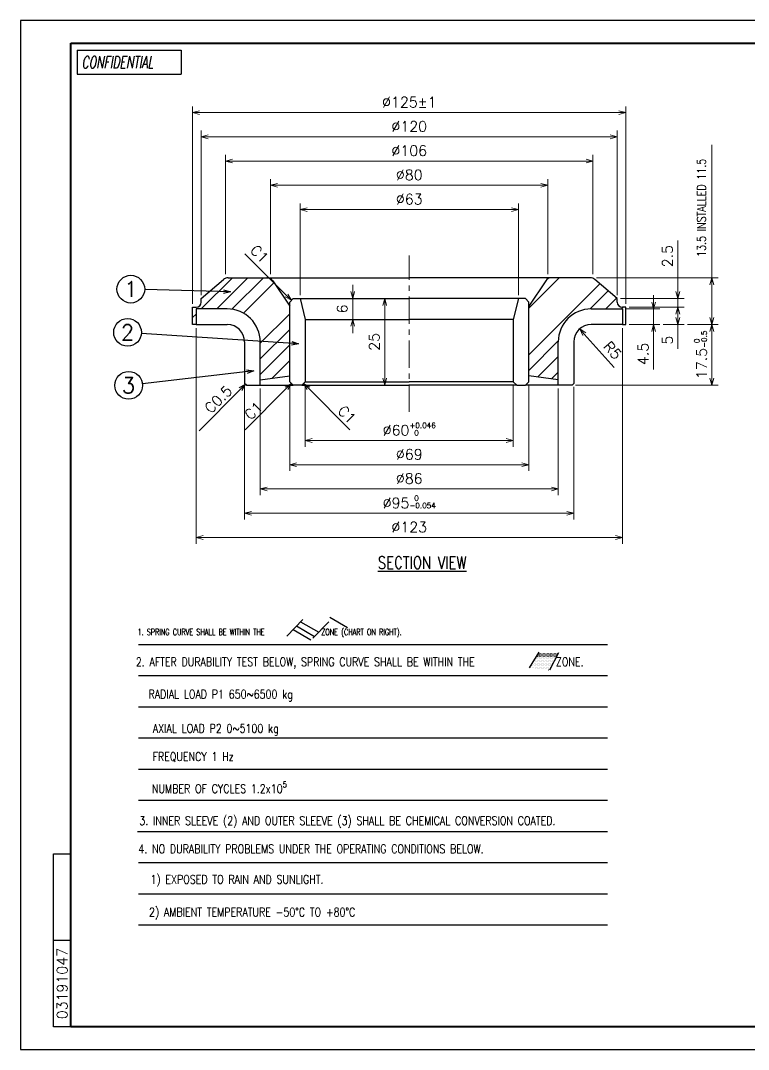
# Model space of a CAD drawing. Header units: millimetres. Extents: x 0 to 420, y 0 to 297.
# Drawn here: x 0 to 210, y 0 to 297 of the extents above; entities that cross this region are included whole.
import ezdxf
from ezdxf.enums import TextEntityAlignment as Align

# ---------------------------------------------------------------- set-up
doc = ezdxf.new("R2010")
doc.units = ezdxf.units.MM
doc.header["$LTSCALE"] = 0.25
doc.linetypes.add('CENTER', pattern=[50.8, 31.75, -6.35, 6.35, -6.35])
for name, color, linetype in [('1', 4, 'Continuous'), ('GAWA', 2, 'Continuous'), ('SCALE', 4, 'Continuous')]:
    doc.layers.add(name, color=color, linetype=linetype)
for name, color, linetype, lineweight in [('AM_0', 7, 'Continuous', 40), ('AM_5_SCALE', 4, 'Continuous', 20), ('AM_7_CENTER', 1, 'CENTER', 20), ('AM_BOR_GAWA', 2, 'Continuous', 40)]:
    doc.layers.add(name, color=color, linetype=linetype, lineweight=lineweight)
doc.styles.add('ITL-SET', font='ITALIC', dxfattribs={"bigfont": 'BIGFONT'})
doc.styles.add('ROMANS_EN', font='romans.shx')
doc.styles.get("Standard").update_dxf_attribs({"font": 'txt.shx', "bigfont": 'extfont2.shx'})
doc.dimstyles.new('AM_JIS$0', dxfattribs={"dimtxt": 3, "dimasz": 2, "dimexe": 1.8, "dimexo": 1, "dimgap": 1.5, "dimtad": 3, "dimdec": 3, "dimzin": 9, "dimtxsty": 'STANDARD', "dimblk": 'OPEN30', "dimcen": 1, "dimclrd": 256, "dimclre": 256, "dimclrt": 4, "dimazin": 2, "dimtm": 1e-09, "dimtfac": 0.71, "dimtdec": 3, "dimtmove": 0, "dimatfit": 3, "dimldrblk": 'OPEN30', "dimlwd": -1, "dimlwe": -1, "dimarcsym": 1})
doc.dimstyles.new('AM_JIS$4', dxfattribs={"dimtxt": 3, "dimasz": 2, "dimexe": 1.8, "dimexo": 1, "dimgap": 1.5, "dimtad": 3, "dimdec": 3, "dimzin": 9, "dimtxsty": 'STANDARD', "dimblk": 'OPEN30', "dimcen": 1, "dimclrd": 256, "dimclre": 256, "dimclrt": 4, "dimazin": 2, "dimtm": 1e-09, "dimtfac": 0.71, "dimtdec": 3, "dimtmove": 0, "dimatfit": 3, "dimldrblk": 'OPEN30', "dimlwd": -1, "dimlwe": -1, "dimarcsym": 1})
doc.dimstyles.new('ISO-25', dxfattribs={"dimtxt": 2.5, "dimasz": 2.5, "dimexe": 1.25, "dimexo": 0.625, "dimtad": 1, "dimtxsty": 'STANDARD', "dimcen": 2.5, "dimazin": 3, "dimtfac": 1, "dimtmove": 0, "dimatfit": 3})

# ---------------------------------------------------------------- blocks, each defined once
blk = doc.blocks.new('A3-format')
at = {"layer": 'AM_BOR_GAWA', "color": 2}
for p, q in [((14.5, 290.5), (405.5, 290.5)), ((14.5, 6.5), (14.5, 290.5)), ((405.5, 6.5), (14.5, 6.5))]:
    blk.add_line(p, q, dxfattribs=at)
at = {"layer": 'Defpoints'}
blk.add_lwpolyline([(0, 0), (420, 0), (420, 297), (0, 297)], close=True, dxfattribs=at)
blk = doc.blocks.new('A3-title-bg')
at = {"layer": 'GAWA', "color": 0}
for p, q in [((-389.17, 281.94), (-359.17, 281.94)), ((-389.17, 281.94), (-389.17, 275.02)), ((-359.17, 281.94), (-359.17, 275.02)), ((-389.17, 275.02), (-359.17, 275.02))]:
    blk.add_line(p, q, dxfattribs=at)
at = {"layer": 'AM_BOR_GAWA', "color": 4, "lineweight": 20}
for tag, p in [('USER-NAME{18}', (-81.23, 22.07)), ('NAME{20}', (-81.23, 12.16)), ('NUMBER{20}', (-81.11, 2.45))]:
    blk.add_attdef(tag, p, '', height=4, dxfattribs=at)
blk.add_attdef('CADNO', text='', height=3, rotation=90, dxfattribs=at).set_placement((-393.5, 12.5), align=Align.MIDDLE_CENTER)
for tag, p in [('APPROVAL{6}', (-174.5, 6)), ('CHECK{6}', (-155.5, 6)), ('DRAW{6}', (-136.5, 6)), ('DATE{7}', (-115.5, 6)), ('GEN-TITLE-SCA{4}', (-97.5, 6))]:
    blk.add_attdef(tag, text='', height=3, dxfattribs=at).set_placement(p, align=Align.MIDDLE_CENTER)
at = {"layer": 'GAWA', "color": 0, "style": 'ITL-SET', "width": 0.65}
blk.add_text('CONFIDENTIAL', height=3.5, dxfattribs=at).set_placement((-387.88, 276.72))
blk = doc.blocks.new('_Open30')
at = {"color": 0, "linetype": 'ByBlock', "lineweight": -2}
for p, q in [((-1, 0.27), (0, 0)), ((0, 0), (-1, -0.27)), ((0, 0), (-1, 0))]:
    blk.add_line(p, q, dxfattribs=at)
blk = doc.blocks.new('*D12')
at = {"layer": 'AM_5_SCALE', "linetype": 'ByBlock', "transparency": 16777216}
for p, q in [((80.64, 217.75), (80.64, 244.24)), ((143.64, 217.75), (143.64, 244.24)), ((82.64, 242.44), (141.64, 242.44))]:
    blk.add_line(p, q, dxfattribs=at)
at = {"layer": 'Defpoints', "color": 0, "transparency": 16777216}
for p in [(143.64, 242.44), (80.64, 216.75), (143.64, 216.75)]:
    blk.add_point(p, dxfattribs=at)
at = {"layer": 'AM_5_SCALE', "transparency": 16777216, "xscale": 2, "yscale": 2, "zscale": 2, "rotation": 180}
blk.add_blockref('_Open30', (80.64, 242.44), dxfattribs=at)
at = {"layer": 'AM_5_SCALE', "transparency": 16777216, "xscale": 2, "yscale": 2, "zscale": 2}
blk.add_blockref('_Open30', (143.64, 242.44), dxfattribs=at)
at = {"layer": 'AM_5_SCALE', "color": 4, "transparency": 16777216, "insert": (112.14, 245.44), "char_height": 3, "attachment_point": 5}
blk.add_mtext('%%C63', dxfattribs=at)
blk = doc.blocks.new('*D13')
at = {"layer": 'AM_5_SCALE', "linetype": 'ByBlock', "transparency": 16777216}
for p, q in [((72.14, 223.75), (72.14, 251.24)), ((152.14, 223.75), (152.14, 251.24)), ((74.14, 249.44), (150.14, 249.44))]:
    blk.add_line(p, q, dxfattribs=at)
at = {"layer": 'Defpoints', "color": 0, "transparency": 16777216}
for p in [(152.14, 249.44), (72.14, 222.75), (152.14, 222.75)]:
    blk.add_point(p, dxfattribs=at)
at = {"layer": 'AM_5_SCALE', "transparency": 16777216, "xscale": 2, "yscale": 2, "zscale": 2, "rotation": 180}
blk.add_blockref('_Open30', (72.14, 249.44), dxfattribs=at)
at = {"layer": 'AM_5_SCALE', "transparency": 16777216, "xscale": 2, "yscale": 2, "zscale": 2}
blk.add_blockref('_Open30', (152.14, 249.44), dxfattribs=at)
at = {"layer": 'AM_5_SCALE', "color": 4, "transparency": 16777216, "insert": (112.14, 252.44), "char_height": 3, "attachment_point": 5}
blk.add_mtext('%%C80', dxfattribs=at)
blk = doc.blocks.new('*D14')
at = {"layer": 'AM_5_SCALE', "linetype": 'ByBlock', "transparency": 16777216}
for p, q in [((59.14, 223.75), (59.14, 258.24)), ((61.14, 256.44), (163.14, 256.44)), ((165.14, 223.75), (165.14, 258.24))]:
    blk.add_line(p, q, dxfattribs=at)
at = {"layer": 'Defpoints', "color": 0, "transparency": 16777216}
for p in [(165.14, 256.44), (59.14, 222.75), (165.14, 222.75)]:
    blk.add_point(p, dxfattribs=at)
at = {"layer": 'AM_5_SCALE', "transparency": 16777216, "xscale": 2, "yscale": 2, "zscale": 2, "rotation": 180}
blk.add_blockref('_Open30', (59.14, 256.44), dxfattribs=at)
at = {"layer": 'AM_5_SCALE', "transparency": 16777216, "xscale": 2, "yscale": 2, "zscale": 2}
blk.add_blockref('_Open30', (165.14, 256.44), dxfattribs=at)
at = {"layer": 'AM_5_SCALE', "color": 4, "transparency": 16777216, "insert": (112.14, 259.44), "char_height": 3, "attachment_point": 5}
blk.add_mtext('%%C106', dxfattribs=at)
blk = doc.blocks.new('*D15')
at = {"layer": 'AM_5_SCALE', "linetype": 'ByBlock', "transparency": 16777216}
for p, q in [((52.14, 217.75), (52.14, 265.24)), ((172.14, 217.75), (172.14, 265.24)), ((54.14, 263.44), (170.14, 263.44))]:
    blk.add_line(p, q, dxfattribs=at)
at = {"layer": 'Defpoints', "color": 0, "transparency": 16777216}
for p in [(172.14, 263.44), (52.14, 216.75), (172.14, 216.75)]:
    blk.add_point(p, dxfattribs=at)
at = {"layer": 'AM_5_SCALE', "transparency": 16777216, "xscale": 2, "yscale": 2, "zscale": 2, "rotation": 180}
blk.add_blockref('_Open30', (52.14, 263.44), dxfattribs=at)
at = {"layer": 'AM_5_SCALE', "transparency": 16777216, "xscale": 2, "yscale": 2, "zscale": 2}
blk.add_blockref('_Open30', (172.14, 263.44), dxfattribs=at)
at = {"layer": 'AM_5_SCALE', "color": 4, "transparency": 16777216, "insert": (112.14, 266.44), "char_height": 3, "attachment_point": 5}
blk.add_mtext('%%C120', dxfattribs=at)
blk = doc.blocks.new('*D16')
at = {"layer": 'AM_5_SCALE', "linetype": 'ByBlock', "transparency": 16777216}
for p, q in [((49.64, 215.25), (49.64, 272.24)), ((51.64, 270.44), (172.64, 270.44)), ((174.64, 215.25), (174.64, 272.24))]:
    blk.add_line(p, q, dxfattribs=at)
at = {"layer": 'Defpoints', "color": 0, "transparency": 16777216}
for p in [(174.64, 270.44), (49.64, 214.25), (174.64, 214.25)]:
    blk.add_point(p, dxfattribs=at)
at = {"layer": 'AM_5_SCALE', "transparency": 16777216, "xscale": 2, "yscale": 2, "zscale": 2, "rotation": 180}
blk.add_blockref('_Open30', (49.64, 270.44), dxfattribs=at)
at = {"layer": 'AM_5_SCALE', "transparency": 16777216, "xscale": 2, "yscale": 2, "zscale": 2}
blk.add_blockref('_Open30', (174.64, 270.44), dxfattribs=at)
at = {"layer": 'AM_5_SCALE', "color": 4, "transparency": 16777216, "insert": (112.14, 273.44), "char_height": 3, "attachment_point": 5}
blk.add_mtext('%%C125{}{\\C4;%%p1}', dxfattribs=at)
blk = doc.blocks.new('*D17')
at = {"layer": 'AM_5_SCALE', "linetype": 'ByBlock', "transparency": 16777216}
for p, q in [((82.14, 191.75), (82.14, 173.98)), ((142.14, 191.75), (142.14, 173.98)), ((84.14, 175.78), (140.14, 175.78))]:
    blk.add_line(p, q, dxfattribs=at)
at = {"layer": 'Defpoints', "color": 0, "transparency": 16777216}
for p in [(82.14, 192.75), (142.14, 192.75), (142.14, 175.78)]:
    blk.add_point(p, dxfattribs=at)
at = {"layer": 'AM_5_SCALE', "transparency": 16777216, "xscale": 2, "yscale": 2, "zscale": 2, "rotation": 180}
blk.add_blockref('_Open30', (82.14, 175.78), dxfattribs=at)
at = {"layer": 'AM_5_SCALE', "transparency": 16777216, "xscale": 2, "yscale": 2, "zscale": 2}
blk.add_blockref('_Open30', (142.14, 175.78), dxfattribs=at)
at = {"layer": 'AM_5_SCALE', "color": 4, "transparency": 16777216, "insert": (112.14, 179.07), "char_height": 3, "attachment_point": 5}
blk.add_mtext('%%C60{}{\\H0.51x;\\C3;\\S+0.046^  0;}', dxfattribs=at)
blk = doc.blocks.new('*D18')
at = {"layer": 'AM_5_SCALE', "linetype": 'ByBlock', "transparency": 16777216}
for p, q in [((77.64, 191.75), (77.64, 166.98)), ((146.64, 191.75), (146.64, 166.98)), ((79.64, 168.78), (144.64, 168.78))]:
    blk.add_line(p, q, dxfattribs=at)
at = {"layer": 'Defpoints', "color": 0, "transparency": 16777216}
for p in [(77.64, 192.75), (146.64, 192.75), (146.64, 168.78)]:
    blk.add_point(p, dxfattribs=at)
at = {"layer": 'AM_5_SCALE', "transparency": 16777216, "xscale": 2, "yscale": 2, "zscale": 2, "rotation": 180}
blk.add_blockref('_Open30', (77.64, 168.78), dxfattribs=at)
at = {"layer": 'AM_5_SCALE', "transparency": 16777216, "xscale": 2, "yscale": 2, "zscale": 2}
blk.add_blockref('_Open30', (146.64, 168.78), dxfattribs=at)
at = {"layer": 'AM_5_SCALE', "color": 4, "transparency": 16777216, "insert": (112.14, 171.78), "char_height": 3, "attachment_point": 5}
blk.add_mtext('%%C69', dxfattribs=at)
blk = doc.blocks.new('*D19')
at = {"layer": 'AM_5_SCALE', "linetype": 'ByBlock', "transparency": 16777216}
for p, q in [((69.14, 190.75), (69.14, 159.98)), ((155.14, 190.75), (155.14, 159.98)), ((71.14, 161.78), (153.14, 161.78))]:
    blk.add_line(p, q, dxfattribs=at)
at = {"layer": 'Defpoints', "color": 0, "transparency": 16777216}
for p in [(69.14, 191.75), (155.14, 191.75), (155.14, 161.78)]:
    blk.add_point(p, dxfattribs=at)
at = {"layer": 'AM_5_SCALE', "transparency": 16777216, "xscale": 2, "yscale": 2, "zscale": 2, "rotation": 180}
blk.add_blockref('_Open30', (69.14, 161.78), dxfattribs=at)
at = {"layer": 'AM_5_SCALE', "transparency": 16777216, "xscale": 2, "yscale": 2, "zscale": 2}
blk.add_blockref('_Open30', (155.14, 161.78), dxfattribs=at)
at = {"layer": 'AM_5_SCALE', "color": 4, "transparency": 16777216, "insert": (112.14, 164.78), "char_height": 3, "attachment_point": 5}
blk.add_mtext('%%C86', dxfattribs=at)
blk = doc.blocks.new('*D20')
at = {"layer": 'AM_5_SCALE', "linetype": 'ByBlock', "transparency": 16777216}
for p, q in [((64.64, 191.25), (64.64, 152.98)), ((159.64, 191.25), (159.64, 152.98)), ((66.64, 154.78), (157.64, 154.78))]:
    blk.add_line(p, q, dxfattribs=at)
at = {"layer": 'Defpoints', "color": 0, "transparency": 16777216}
for p in [(64.64, 192.25), (159.64, 192.25), (159.64, 154.78)]:
    blk.add_point(p, dxfattribs=at)
at = {"layer": 'AM_5_SCALE', "transparency": 16777216, "xscale": 2, "yscale": 2, "zscale": 2, "rotation": 180}
blk.add_blockref('_Open30', (64.64, 154.78), dxfattribs=at)
at = {"layer": 'AM_5_SCALE', "transparency": 16777216, "xscale": 2, "yscale": 2, "zscale": 2}
blk.add_blockref('_Open30', (159.64, 154.78), dxfattribs=at)
at = {"layer": 'AM_5_SCALE', "color": 4, "transparency": 16777216, "insert": (112.14, 158.07), "char_height": 3, "attachment_point": 5}
blk.add_mtext('%%C95{}{\\H0.51x;\\C3;\\S 0^ -0.054;}', dxfattribs=at)
blk = doc.blocks.new('*D21')
at = {"layer": 'AM_5_SCALE', "linetype": 'ByBlock', "transparency": 16777216}
for p, q in [((50.64, 208.25), (50.64, 145.98)), ((173.64, 208.25), (173.64, 145.98)), ((52.64, 147.78), (171.64, 147.78))]:
    blk.add_line(p, q, dxfattribs=at)
at = {"layer": 'Defpoints', "color": 0, "transparency": 16777216}
for p in [(50.64, 209.25), (173.64, 209.25), (173.64, 147.78)]:
    blk.add_point(p, dxfattribs=at)
at = {"layer": 'AM_5_SCALE', "transparency": 16777216, "xscale": 2, "yscale": 2, "zscale": 2, "rotation": 180}
blk.add_blockref('_Open30', (50.64, 147.78), dxfattribs=at)
at = {"layer": 'AM_5_SCALE', "transparency": 16777216, "xscale": 2, "yscale": 2, "zscale": 2}
blk.add_blockref('_Open30', (173.64, 147.78), dxfattribs=at)
at = {"layer": 'AM_5_SCALE', "color": 4, "transparency": 16777216, "insert": (112.14, 150.78), "char_height": 3, "attachment_point": 5}
blk.add_mtext('%%C123', dxfattribs=at)
blk = doc.blocks.new('*D22')
at = {"layer": 'AM_5_SCALE', "linetype": 'ByBlock', "transparency": 16777216}
for p, q in [((182.64, 215.75), (182.64, 217.75)), ((174.64, 213.75), (184.44, 213.75)), ((182.64, 213.75), (182.64, 209.25)), ((175.64, 209.25), (184.44, 209.25)), ((182.64, 207.25), (182.64, 196.25))]:
    blk.add_line(p, q, dxfattribs=at)
at = {"layer": 'Defpoints', "color": 0, "transparency": 16777216}
for p in [(173.64, 213.75), (174.64, 209.25), (182.64, 209.25)]:
    blk.add_point(p, dxfattribs=at)
at = {"layer": 'AM_5_SCALE', "transparency": 16777216, "xscale": 2, "yscale": 2, "zscale": 2}
for p, rotation in [((182.64, 213.75), 270), ((182.64, 209.25), 90)]:
    blk.add_blockref('_Open30', p, dxfattribs=dict(at, rotation=rotation))
at = {"layer": 'AM_5_SCALE', "color": 4, "transparency": 16777216, "insert": (179.64, 200.75), "char_height": 3, "attachment_point": 5, "rotation": 90}
blk.add_mtext('4.5', dxfattribs=at)
blk = doc.blocks.new('*D23')
at = {"layer": 'AM_5_SCALE', "linetype": 'ByBlock', "transparency": 16777216}
for p, q in [((175.64, 214.25), (191.44, 214.25)), ((189.64, 212.25), (189.64, 211.25)), ((185.44, 209.25), (191.44, 209.25)), ((189.64, 209.25), (189.64, 202.25))]:
    blk.add_line(p, q, dxfattribs=at)
at = {"layer": 'Defpoints', "color": 0, "transparency": 16777216}
for p in [(174.64, 214.25), (184.44, 209.25), (189.64, 209.25)]:
    blk.add_point(p, dxfattribs=at)
at = {"layer": 'AM_5_SCALE', "transparency": 16777216, "xscale": 2, "yscale": 2, "zscale": 2}
for p, rotation in [((189.64, 214.25), 90), ((189.64, 209.25), 270)]:
    blk.add_blockref('_Open30', p, dxfattribs=dict(at, rotation=rotation))
at = {"layer": 'AM_5_SCALE', "color": 4, "transparency": 16777216, "insert": (186.64, 204.75), "char_height": 3, "attachment_point": 5, "rotation": 90}
blk.add_mtext('5', dxfattribs=at)
blk = doc.blocks.new('*D24')
at = {"layer": 'AM_5_SCALE', "linetype": 'ByBlock', "transparency": 16777216}
for p, q in [((189.64, 218.75), (189.64, 233.49)), ((173.14, 216.75), (191.44, 216.75)), ((188.64, 214.25), (187.84, 214.25)), ((189.64, 214.25), (189.64, 216.75)), ((189.64, 212.25), (189.64, 210.25))]:
    blk.add_line(p, q, dxfattribs=at)
at = {"layer": 'Defpoints', "color": 0, "transparency": 16777216}
for p in [(172.14, 216.75), (189.64, 216.75), (189.64, 214.25)]:
    blk.add_point(p, dxfattribs=at)
at = {"layer": 'AM_5_SCALE', "transparency": 16777216, "xscale": 2, "yscale": 2, "zscale": 2}
for p, rotation in [((189.64, 216.75), 270), ((189.64, 214.25), 90)]:
    blk.add_blockref('_Open30', p, dxfattribs=dict(at, rotation=rotation))
at = {"layer": 'AM_5_SCALE', "color": 4, "transparency": 16777216, "insert": (186.64, 228.99), "char_height": 3, "attachment_point": 5, "rotation": 90}
blk.add_mtext('2.5', dxfattribs=at)
blk = doc.blocks.new('*D25')
at = {"layer": 'AM_5_SCALE', "linetype": 'ByBlock', "transparency": 16777216}
for p, q in [((192.44, 209.25), (201.24, 209.25)), ((199.44, 193.75), (199.44, 207.25)), ((160.14, 191.75), (201.24, 191.75))]:
    blk.add_line(p, q, dxfattribs=at)
at = {"layer": 'Defpoints', "color": 0, "transparency": 16777216}
for p in [(191.44, 209.25), (199.44, 209.25), (159.14, 191.75)]:
    blk.add_point(p, dxfattribs=at)
at = {"layer": 'AM_5_SCALE', "transparency": 16777216, "xscale": 2, "yscale": 2, "zscale": 2}
for p, rotation in [((199.44, 209.25), 90), ((199.44, 191.75), 270)]:
    blk.add_blockref('_Open30', p, dxfattribs=dict(at, rotation=rotation))
at = {"layer": 'AM_5_SCALE', "color": 4, "transparency": 16777216, "insert": (196.16, 200.5), "char_height": 3, "attachment_point": 5, "rotation": 90}
blk.add_mtext('17.5{}{\\H0.51x;\\C3;\\S 0^ -0.5;}', dxfattribs=at)
blk = doc.blocks.new('*D26')
at = {"layer": 'AM_5_SCALE', "linetype": 'ByBlock', "transparency": 16777216}
for p, q in [((199.44, 222.75), (199.44, 261.15)), ((166.14, 222.75), (201.24, 222.75)), ((199.44, 211.25), (199.44, 220.75)), ((200.44, 209.25), (201.24, 209.25))]:
    blk.add_line(p, q, dxfattribs=at)
at = {"layer": 'Defpoints', "color": 0, "transparency": 16777216}
for p in [(165.14, 222.75), (199.44, 222.75), (199.44, 209.25)]:
    blk.add_point(p, dxfattribs=at)
at = {"layer": 'AM_5_SCALE', "transparency": 16777216, "xscale": 2, "yscale": 2, "zscale": 2}
for p, rotation in [((199.44, 222.75), 90), ((199.44, 209.25), 270)]:
    blk.add_blockref('_Open30', p, dxfattribs=dict(at, rotation=rotation))
at = {"layer": 'AM_5_SCALE', "color": 4, "transparency": 16777216, "insert": (196.44, 242.95), "char_height": 2.5, "attachment_point": 5, "rotation": 90, "style": 'ROMANS_EN'}
blk.add_mtext('{\\W0.80;13.5 {\\C256;INSTALLED 11.5}}', dxfattribs=at)
blk = doc.blocks.new('*D27')
at = {"layer": 'AM_5_SCALE', "linetype": 'ByBlock', "transparency": 16777216}
for p, q in [((104.34, 216.75), (103.25, 216.75)), ((105.05, 193.75), (105.05, 214.75)), ((105.08, 191.75), (106.85, 191.75))]:
    blk.add_line(p, q, dxfattribs=at)
at = {"layer": 'Defpoints', "color": 0, "transparency": 16777216}
for p in [(105.05, 216.75), (105.34, 216.75), (104.08, 191.75)]:
    blk.add_point(p, dxfattribs=at)
at = {"layer": 'AM_5_SCALE', "transparency": 16777216, "xscale": 2, "yscale": 2, "zscale": 2}
for p, rotation in [((105.05, 216.75), 90), ((105.05, 191.75), 270)]:
    blk.add_blockref('_Open30', p, dxfattribs=dict(at, rotation=rotation))
at = {"layer": 'AM_5_SCALE', "color": 4, "transparency": 16777216, "insert": (102.05, 204.25), "char_height": 3, "attachment_point": 5, "rotation": 90}
blk.add_mtext('25', dxfattribs=at)
blk = doc.blocks.new('*D28')
at = {"layer": 'AM_5_SCALE', "linetype": 'ByBlock', "transparency": 16777216}
for p, q in [((95.82, 218.75), (95.82, 220.75)), ((95.82, 210.75), (95.82, 216.75)), ((96.23, 216.75), (97.62, 216.75)), ((95.75, 210.75), (97.62, 210.75)), ((95.82, 208.75), (95.82, 206.75))]:
    blk.add_line(p, q, dxfattribs=at)
at = {"layer": 'Defpoints', "color": 0, "transparency": 16777216}
for p in [(95.23, 216.75), (95.82, 216.75), (94.75, 210.75)]:
    blk.add_point(p, dxfattribs=at)
at = {"layer": 'AM_5_SCALE', "transparency": 16777216, "xscale": 2, "yscale": 2, "zscale": 2}
for p, rotation in [((95.82, 216.75), 270), ((95.82, 210.75), 90)]:
    blk.add_blockref('_Open30', p, dxfattribs=dict(at, rotation=rotation))
at = {"layer": 'AM_5_SCALE', "color": 4, "transparency": 16777216, "insert": (92.82, 213.75), "char_height": 3, "attachment_point": 5, "rotation": 90}
blk.add_mtext('6', dxfattribs=at)
blk = doc.blocks.new('*D37')
at = {"layer": 'AM_5_SCALE', "linetype": 'ByBlock', "transparency": 16777216}
blk.add_line((171.24, 196.82), (162.65, 206.5), dxfattribs=at)
at = {"layer": 'Defpoints', "color": 0, "transparency": 16777216}
for p in [(161.32, 207.99), (164.64, 204.25)]:
    blk.add_point(p, dxfattribs=at)
at = {"layer": 'AM_5_SCALE', "transparency": 16777216, "xscale": 2, "yscale": 2, "zscale": 2, "rotation": 131.5836965923045}
blk.add_blockref('_Open30', (161.32, 207.99), dxfattribs=at)
at = {"layer": 'AM_5_SCALE', "color": 4, "transparency": 16777216, "insert": (170.83, 201.8), "char_height": 3, "attachment_point": 5, "rotation": 311.5837}
blk.add_mtext('R5', dxfattribs=at)
blk = doc.blocks.new('*U31')
at = {"layer": 'SCALE'}
blk.add_circle((0, 0), 4, dxfattribs=at)
blk.add_attdef('NO', text='', height=4.5, dxfattribs=at).set_placement((0, 0), align=Align.MIDDLE)
blk.add_leader([(36.08, 4.21), (3.97, 0.46)], dimstyle='ISO-25', override={"dimasz": 2, "dimldrblk": 'Open30'}, dxfattribs=at)
blk = doc.blocks.new('*U32')
at = {"layer": 'SCALE'}
blk.add_circle((0, 0), 4, dxfattribs=at)
blk.add_attdef('NO', text='', height=4.5, dxfattribs=at).set_placement((0, 0), align=Align.MIDDLE)
blk.add_leader([(28.74, -0.78), (4, -0.11)], dimstyle='ISO-25', override={"dimasz": 2, "dimldrblk": 'Open30'}, dxfattribs=at)
blk = doc.blocks.new('*U33')
at = {"layer": 'SCALE'}
blk.add_circle((0, 0), 4, dxfattribs=at)
blk.add_attdef('NO', text='', height=4.5, dxfattribs=at).set_placement((0, 0), align=Align.MIDDLE)
blk.add_leader([(49.35, -3.28), (3.99, -0.27)], dimstyle='ISO-25', override={"dimasz": 2, "dimldrblk": 'Open30'}, dxfattribs=at)

msp = doc.modelspace()

# ---------------------------------------------------------------- hatches: boundary and pattern name
at = {"layer": '1', "linetype": 'CENTER'}
h = msp.add_hatch(dxfattribs=at)
h.set_pattern_fill('ANSI34', color=256)
h.paths.add_polyline_path([(73.1472, 221.2448), (71.7607, 222.6307, 0.08830288), (71.0705, 222.7536), (59.8802, 222.7536, 0.17903345), (58.5786, 222.2721), (52.1403, 216.7536), (52.1403, 215.7536, -0.41421356), (50.6403, 214.2536), (49.6403, 214.2536), (49.6403, 209.2536), (50.6403, 209.2536), (50.6403, 213.7536), (59.6403, 213.7536, -0.41421356), (69.1403, 204.2536), (69.1403, 193.3275), (77.6403, 194.462), (77.6403, 214.5114)])
h.paths.add_polyline_path([(164.6403, 213.7536), (173.6403, 213.7536), (173.6403, 209.2536), (174.6403, 209.2536), (174.6403, 214.2536), (173.6403, 214.2536, -0.41421356), (172.1403, 215.7536), (172.1403, 216.7536), (165.7021, 222.2721, 0.17903345), (164.4005, 222.7536), (153.2102, 222.7536, 0.2506487), (151.5465, 221.8637), (146.6403, 214.5114), (146.6403, 194.462), (155.1403, 193.3275), (155.1403, 204.2536, -0.41421356)])
h = msp.add_hatch(dxfattribs=at)
h.set_pattern_fill('DOTS', color=256, scale=0.5)
h.set_pattern_definition([(0, (0, 0), (0.1984375, 0.396875), [0, -0.396875])])
h.paths.add_polyline_path([(155.2515, 114.4649), (149.5491, 114.6806), (146.744, 110.1213), (152.5698, 109.5052)])

# ---------------------------------------------------------------- linework, layer by layer
for p, q in [((59.8802, 222.7536), (71.0705, 222.7536)), ((71.0705, 222.7536), (112.1403, 222.7536)), ((153.2102, 222.7536), (112.1403, 222.7536)), ((164.4005, 222.7536), (153.2102, 222.7536)), ((52.1403, 216.7536), (58.5786, 222.2721)), ((72.7342, 221.8637), (77.6403, 214.5114)), ((151.5465, 221.8637), (146.6403, 214.5114)), ((172.1403, 216.7536), (165.7021, 222.2721)), ((49.6403, 209.2536), (49.6403, 214.2536)), ((49.6403, 214.2536), (50.6403, 214.2536)), ((52.1403, 215.7536), (52.1403, 216.7536)), ((78.6403, 216.7536), (77.6403, 215.7536)), ((77.6403, 192.7536), (77.6403, 215.7536)), ((78.6403, 216.7536), (80.6403, 216.7536)), ((80.6403, 216.7536), (82.1403, 210.7536)), ((80.6403, 216.7536), (112.1403, 216.7536)), ((143.6403, 216.7536), (112.1403, 216.7536)), ((143.6403, 216.7536), (142.1403, 210.7536)), ((145.6403, 216.7536), (143.6403, 216.7536)), ((145.6403, 216.7536), (146.6403, 215.7536)), ((146.6403, 192.7536), (146.6403, 215.7536)), ((172.1403, 215.7536), (172.1403, 216.7536)), ((174.6403, 214.2536), (173.6403, 214.2536)), ((174.6403, 209.2536), (174.6403, 214.2536)), ((50.6403, 213.7536), (50.6403, 209.2536)), ((59.6403, 213.7536), (50.6403, 213.7536)), ((164.6403, 213.7536), (173.6403, 213.7536)), ((173.6403, 213.7536), (173.6403, 209.2536)), ((50.6403, 209.2536), (49.6403, 209.2536)), ((50.6403, 209.2536), (59.6403, 209.2536)), ((82.1403, 210.7536), (82.1403, 192.7536)), ((82.1403, 210.7536), (112.1403, 210.7536)), ((142.1403, 210.7536), (112.1403, 210.7536)), ((142.1403, 210.7536), (142.1403, 192.7536)), ((173.6403, 209.2536), (164.6403, 209.2536)), ((173.6403, 209.2536), (174.6403, 209.2536)), ((64.6403, 204.2536), (64.6403, 192.2536)), ((69.1403, 191.7536), (69.1403, 204.2536)), ((155.1403, 191.7536), (155.1403, 204.2536)), ((159.6403, 204.2536), (159.6403, 192.2536)), ((69.1403, 193.3275), (77.6403, 194.462)), ((155.1403, 193.3275), (146.6403, 194.462)), ((65.1403, 191.7536), (64.6403, 192.2536)), ((65.1403, 191.7536), (69.1403, 191.7536)), ((69.1403, 191.7536), (78.6403, 191.7536)), ((77.6403, 192.7536), (78.6403, 191.7536)), ((81.1403, 191.7536), (78.6403, 191.7536)), ((81.1403, 191.7536), (82.1403, 192.7536)), ((81.1403, 191.7536), (112.1403, 191.7536)), ((82.1403, 192.7536), (112.1403, 192.7536)), ((142.1403, 192.7536), (112.1403, 192.7536)), ((143.1403, 191.7536), (112.1403, 191.7536)), ((143.1403, 191.7536), (142.1403, 192.7536)), ((143.1403, 191.7536), (145.6403, 191.7536)), ((146.6403, 192.7536), (145.6403, 191.7536)), ((155.1403, 191.7536), (145.6403, 191.7536)), ((159.1403, 191.7536), (155.1403, 191.7536)), ((159.1403, 191.7536), (159.6403, 192.2536))]:
    msp.add_line(p, q)
at = {"linetype": 'CENTER'}
for p, q in [((149.5491, 114.6806), (146.744, 110.1213)), ((155.2515, 114.4649), (152.5698, 109.5052))]:
    msp.add_line(p, q, dxfattribs=at)
for centre, radius, start, end in [((59.8802, 220.7536), 2, 90, 130.601295), ((71.0705, 220.7536), 2, 33.715122, 90), ((153.2102, 220.7536), 2, 90, 146.284878), ((164.4005, 220.7536), 2, 49.398705, 90), ((50.6403, 215.7536), 1.5, 270, 0), ((173.6403, 215.7536), 1.5, 180, 270), ((59.6403, 204.2536), 9.5, 0, 90), ((164.6403, 204.2536), 9.5, 90, 180), ((59.6403, 204.2536), 5, 0, 90), ((164.6403, 204.2536), 5, 90, 180)]:
    msp.add_arc(centre, radius, start, end)
at = {"layer": '1', "linetype": 'CENTER'}
for p, q in [((76.7853, 119.3081), (81.4019, 124.0692)), ((79.6367, 122.2488), (84.8074, 119.1922)), ((80.7974, 123.4457), (86.0164, 120.439)), ((84.3486, 118.7191), (88.9652, 123.4802)), ((94.3711, 121.6605), (89.2597, 124.6582)), ((78.6211, 121.2013), (83.7593, 118.2773))]:
    msp.add_line(p, q, dxfattribs=at)
at = {"layer": '1'}
for p, q in [((33.9803, 116.9234), (169.3879, 116.9234)), ((33.9803, 107.9234), (169.3879, 107.9234)), ((33.9803, 98.9234), (169.3879, 98.9234)), ((33.9803, 89.9234), (169.3879, 89.9234)), ((33.9803, 80.9234), (169.3879, 80.9234)), ((33.9803, 71.9234), (169.3879, 71.9234)), ((33.7477, 62.9234), (169.3879, 62.9234)), ((33.9803, 53.9234), (169.3879, 53.9234)), ((33.9803, 44.9234), (169.3879, 44.9234)), ((33.9803, 35.9234), (169.3879, 35.9234))]:
    msp.add_line(p, q, dxfattribs=at)
at = {"layer": 'AM_5_SCALE'}
for p, q in [((64.7467, 229.6419), (76.7259, 217.6675)), ((51.502, 178.6099), (63.4764, 190.5891)), ((64.752, 178.8599), (76.7264, 190.8391)), ((95.034, 178.8652), (83.0548, 190.8397))]:
    msp.add_line(p, q, dxfattribs=at)
at = {"layer": 'AM_5_SCALE', "linetype": 'Continuous'}
for p, q in [((76.347, 217.2885), (78.1403, 216.2536)), ((76.7259, 217.6675), (78.1403, 216.2536)), ((78.1403, 216.2536), (77.1047, 218.0465)), ((64.8903, 192.0036), (63.0974, 190.968)), ((63.4764, 190.5891), (64.8903, 192.0036)), ((63.8554, 190.2102), (64.8903, 192.0036)), ((78.1403, 192.2536), (76.3474, 191.218)), ((76.7264, 190.8391), (78.1403, 192.2536)), ((77.1054, 190.4602), (78.1403, 192.2536)), ((83.0548, 190.8397), (81.6403, 192.2536)), ((83.4337, 191.2187), (81.6403, 192.2536)), ((81.6403, 192.2536), (82.676, 190.4606))]:
    msp.add_line(p, q, dxfattribs=at)
at = {"layer": 'AM_7_CENTER', "linetype": 'CENTER'}
msp.add_line((112.1403, 184.0297), (112.1403, 229.1825), dxfattribs=at)
at = {"layer": 'GAWA'}
for p, q in [((9.5, 56.5), (14.5, 56.5)), ((9.5, 6.5), (9.5, 56.5)), ((9.5, 31.5), (14.5, 31.5)), ((14.5, 6.5), (9.5, 6.5))]:
    msp.add_line(p, q, dxfattribs=at)

# ---------------------------------------------------------------- block references
at = {"layer": '1'}
for name, p, values in [('*U32', (31.8015, 219.47), {'NO': '1'}), ('*U33', (30.8644, 206.9824), {'NO': '2'}), ('*U31', (31.1768, 191.6851), {'NO': '3'})]:
    msp.add_blockref(name, p, dxfattribs=at).add_auto_attribs(values)
at = {"layer": 'AM_0'}
msp.add_blockref('A3-format', (0, 0), dxfattribs=at)
ref = msp.add_blockref('A3-title-bg', (405.5, 6.5), dxfattribs=at)
ref.add_attrib('CADNO', '03191047', dxfattribs={"layer": 'AM_BOR_GAWA', "color": 4, "lineweight": 20, "height": 3, "rotation": 90}).set_placement((12, 19), align=Align.MIDDLE_CENTER)

# ---------------------------------------------------------------- texts
at = {"layer": '1', "linetype": 'CENTER', "style": 'ROMANS_EN', "width": 0.8}
msp.add_text('%%USECTION VIEW', height=3.5, dxfattribs=at).set_placement((103.0873, 138.777))
at = {"layer": '1', "style": 'ROMANS_EN'}
for s, height, width, p in [('1. SPRING CURVE SHALL BE WITHIN THE             ZONE (CHART ON RIGHT).', 1.8, 0.753447, (33.7478, 119.5785)), ('2. AFTER DURABILITY TEST BELOW, SPRING CURVE SHALL BE WITHIN THE          ZONE.', 2.5, 0.8, (33.2479, 110.6217)), ('RADIAL LOAD P1 650~6500 kg', 2.5, 0.8, (36.9075, 101.3017)), ('AXIAL LOAD P2 0~5100 kg', 2.5, 0.8, (38.1571, 91.4279)), ('FREQUENCY 1 Hz', 2.5, 0.8, (38.1004, 83.2756)), ('3. INNER SLEEVE (2) AND OUTER SLEEVE (3) SHALL BE CHEMICAL CONVERSION COATED.', 2.5, 0.8, (34.2477, 64.7827)), ('4. NO DURABILITY PROBLEMS UNDER THE OPERATING CONDITIONS BELOW.', 2.5, 0.8, (33.9982, 56.6333)), ('1) EXPOSED TO RAIN AND SUNLIGHT.', 2.5, 0.8, (37.5045, 47.8341)), ('2) AMBIENT TEMPERATURE -50%%dC TO +80%%dC', 2.5, 0.8, (37.079, 38.3857))]:
    msp.add_text(s, height=height, dxfattribs=dict(at, width=width)).set_placement(p)
at = {"layer": '1', "insert": (37.9071, 77.3658), "char_height": 2.5, "attachment_point": 1, "style": 'ROMANS_EN'}
msp.add_mtext_dynamic_manual_height_columns('\\A1;{\\W0.80;NUMBER OF CYCLES 1.2x10{\\H0.7x;\\S5^ ;}}', width=128.058394, gutter_width=15, heights=[0], dxfattribs=at).dxf.discard("width")
at = {"layer": 'AM_5_SCALE', "color": 4, "char_height": 3, "attachment_point": 7}
for insert, rotation in [((65.9846, 230.4408), 315), ((66.391, 181.4623), 45), ((91.2406, 184.0699), 315)]:
    msp.add_mtext('C1', dxfattribs=dict(at, insert=insert, rotation=rotation))
at = {"layer": 'AM_5_SCALE', "color": 4, "insert": (54.8962, 183.3564), "char_height": 3, "width": 13.982352, "attachment_point": 7, "rotation": 45}
msp.add_mtext('C0.5', dxfattribs=at)

# ---------------------------------------------------------------- dimensions: what is measured, and where the dimension line sits
at = {"layer": 'AM_5_SCALE'}
for base, p1, p2, text, override, picture, middle in [((174.6403, 270.4396), (49.6403, 214.2536), (174.6403, 214.2536), '%%C<>{}{\\C4;%%p1}', {"dimpost": '', "dimtp": 1, "dimtm": 1, "dimtdec": 3, "dimtzin": 8}, '*D16', (112.1403, 273.4396)), ((172.1403, 263.4396), (52.1403, 216.7536), (172.1403, 216.7536), '%%C<>', {"dimpost": ''}, '*D15', (112.1403, 266.4396)), ((165.1403, 256.4396), (59.1403, 222.7536), (165.1403, 222.7536), '%%C<>', {"dimpost": ''}, '*D14', (112.1403, 259.4396)), ((152.1403, 249.4396), (72.1403, 222.7536), (152.1403, 222.7536), '%%C<>', {"dimpost": ''}, '*D13', (112.1403, 252.4396)), ((143.6403, 242.4396), (80.6403, 216.7536), (143.6403, 216.7536), '%%C<>', {"dimpost": ''}, '*D12', (112.1403, 245.4396))]:
    dim = msp.add_linear_dim(base=base, p1=p1, p2=p2, text=text, dimstyle='AM_JIS$0', override=override, dxfattribs=at)
    dim.commit()
    dim.dimension.update_dxf_attribs({"geometry": picture, "text_midpoint": middle})
for base, p1, p2, angle, text, override, picture, middle in [((199.4403, 222.7536), (199.4403, 209.2536), (165.1403, 222.7536), 90, '<> {\\C256;INSTALLED 11.5}', {"dimpost": ''}, '*D26', (196.4403, 242.9536)), ((173.6403, 147.7818), (50.6403, 209.2536), (173.6403, 209.2536), 0, '%%C<>', {"dimpost": ''}, '*D21', (112.1403, 150.7818)), ((199.4403, 209.2536), (159.1403, 191.7536), (191.4403, 209.2536), 90, '<>{}{\\H0.51x;\\C3;\\S 0^ -0.5;}', {"dimtp": 0, "dimtm": 0.5, "dimtdec": 3, "dimtzin": 8}, '*D25', (196.1553, 200.5036)), ((159.6403, 154.7818), (64.6403, 192.2536), (159.6403, 192.2536), 0, '%%C<>{}{\\H0.51x;\\C3;\\S 0^ -0.054;}', {"dimtp": 0, "dimtm": 0.054, "dimtdec": 3, "dimtzin": 8}, '*D20', (112.1403, 158.0668)), ((155.1403, 161.7818), (69.1403, 191.7536), (155.1403, 191.7536), 0, '%%C<>', {"dimpost": ''}, '*D19', (112.1403, 164.7818)), ((146.6403, 168.7818), (77.6403, 192.7536), (146.6403, 192.7536), 0, '%%C<>', {"dimpost": ''}, '*D18', (112.1403, 171.7818)), ((142.1403, 175.7818), (82.1403, 192.7536), (142.1403, 192.7536), 0, '%%C<>{}{\\H0.51x;\\C3;\\S+0.046^  0;}', {"dimtp": 0.046, "dimtm": 0, "dimtdec": 3, "dimtzin": 8}, '*D17', (112.1403, 179.0668))]:
    dim = msp.add_linear_dim(base=base, p1=p1, p2=p2, angle=angle, text=text, dimstyle='AM_JIS$0', override=override, dxfattribs=at)
    dim.commit()
    dim.dimension.update_dxf_attribs({"geometry": picture, "text_midpoint": middle})
dim = msp.add_linear_dim(base=(189.6403, 216.7536), p1=(189.6403, 214.2536), p2=(172.1403, 216.7536), angle=90, dimstyle='AM_JIS$0', dxfattribs=at)
dim.commit()
dim.dimension.update_dxf_attribs({"geometry": '*D24', "text_midpoint": (189.6403, 228.9873), "dimtype": 160})
for base, p1, p2, override, picture, middle in [((95.8169, 216.7536), (94.7476, 210.7536), (95.2336, 216.7536), {"dimpost": ''}, '*D28', (92.8169, 213.7536)), ((182.6403, 209.2536), (173.6403, 213.7536), (174.6403, 209.2536), {"dimpost": ''}, '*D22', (179.6403, 200.7536)), ((105.052, 216.7536), (104.0799, 191.7536), (105.3436, 216.7536), {"dimtix": 1}, '*D27', (102.052, 204.2536)), ((189.6403, 209.2536), (174.6403, 214.2536), (184.4403, 209.2536), {"dimpost": ''}, '*D23', (186.6403, 204.7536))]:
    dim = msp.add_linear_dim(base=base, p1=p1, p2=p2, angle=90, dimstyle='AM_JIS$0', override=override, dxfattribs=at)
    dim.commit()
    dim.dimension.update_dxf_attribs({"geometry": picture, "text_midpoint": middle})
dim = msp.add_radius_dim(center=(164.6403, 204.2536), mpoint=(161.3218, 207.9935), dimstyle='AM_JIS$4', override={"dimpost": ''}, dxfattribs=at)
dim.commit()
dim.dimension.update_dxf_attribs({"geometry": '*D37', "text_midpoint": (168.5851, 199.8079), "dimtype": 164})

doc.saveas('drawing.dxf')
